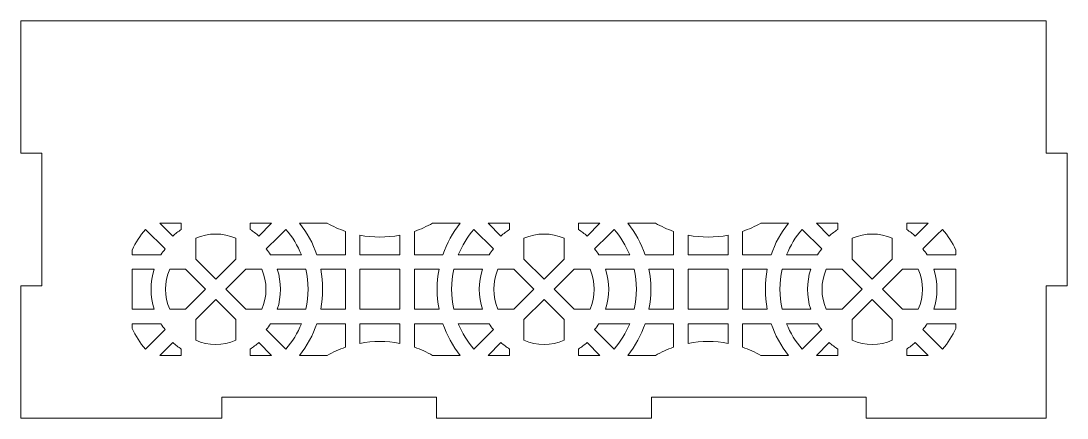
# Model space of a CAD drawing. Header units: millimetres. Extents: x -1324 to -1014, y -165 to 165.
# Drawn here: x -1164.2 to -1014.2, y 108 to 165 of the extents above; entities that cross this region are included whole.
import ezdxf

# ---------------------------------------------------------------- set-up
doc = ezdxf.new("R2010")
doc.units = ezdxf.units.MM
doc.header["$MEASUREMENT"] = 0
doc.layers.add('Camada 1', color=7, linetype='Continuous')

msp = doc.modelspace()

# ---------------------------------------------------------------- linework, layer by layer
at = {"layer": 'Camada 1', "color": 250, "lineweight": 20}
for points, knots in [([(-1164.2251, 108), (-1164.2251, 108), (-1135.4251, 108), (-1135.4251, 108), (-1135.4251, 108), (-1135.4251, 108), (-1135.4251, 111), (-1135.4251, 111), (-1135.4251, 111), (-1135.4251, 111), (-1104.6251, 111), (-1104.6251, 111), (-1104.6251, 111), (-1104.6251, 111), (-1104.6251, 108), (-1104.6251, 108), (-1104.6251, 108), (-1104.6251, 108), (-1073.8251, 108), (-1073.8251, 108), (-1073.8251, 108), (-1073.8251, 108), (-1073.8251, 111), (-1073.8251, 111), (-1073.8251, 111), (-1073.8251, 111), (-1043.0251, 111), (-1043.0251, 111), (-1043.0251, 111), (-1043.0251, 111), (-1043.0251, 108), (-1043.0251, 108), (-1043.0251, 108), (-1043.0251, 108), (-1017.2251, 108), (-1017.2251, 108), (-1017.2251, 108), (-1017.2251, 108), (-1017.2251, 127), (-1017.2251, 127), (-1017.2251, 127), (-1017.2251, 127), (-1014.2251, 127), (-1014.2251, 127), (-1014.2251, 127), (-1014.2251, 127), (-1014.2251, 146), (-1014.2251, 146), (-1014.2251, 146), (-1014.2251, 146), (-1017.2251, 146), (-1017.2251, 146), (-1017.2251, 146), (-1017.2251, 146), (-1017.2251, 165), (-1017.2251, 165), (-1017.2251, 165), (-1017.2251, 165), (-1164.2251, 165), (-1164.2251, 165), (-1164.2251, 165), (-1164.2251, 165), (-1164.2251, 146), (-1164.2251, 146), (-1164.2251, 146), (-1164.2251, 146), (-1161.2251, 146), (-1161.2251, 146), (-1161.2251, 146), (-1161.2251, 146), (-1161.2251, 127), (-1161.2251, 127), (-1161.2251, 127), (-1161.2251, 127), (-1164.2251, 127), (-1164.2251, 127), (-1164.2251, 127), (-1164.2251, 127), (-1164.2251, 108), (-1164.2251, 108)], [0, 0, 0, 0, 0.04761905, 0.04761905, 0.04761905, 0.04761905, 0.0952381, 0.0952381, 0.0952381, 0.0952381, 0.14285714, 0.14285714, 0.14285714, 0.14285714, 0.19047619, 0.19047619, 0.19047619, 0.19047619, 0.23809524, 0.23809524, 0.23809524, 0.23809524, 0.28571429, 0.28571429, 0.28571429, 0.28571429, 0.33333333, 0.33333333, 0.33333333, 0.33333333, 0.38095238, 0.38095238, 0.38095238, 0.38095238, 0.42857143, 0.42857143, 0.42857143, 0.42857143, 0.47619048, 0.47619048, 0.47619048, 0.47619048, 0.52380952, 0.52380952, 0.52380952, 0.52380952, 0.57142857, 0.57142857, 0.57142857, 0.57142857, 0.61904762, 0.61904762, 0.61904762, 0.61904762, 0.66666667, 0.66666667, 0.66666667, 0.66666667, 0.71428571, 0.71428571, 0.71428571, 0.71428571, 0.76190476, 0.76190476, 0.76190476, 0.76190476, 0.80952381, 0.80952381, 0.80952381, 0.80952381, 0.85714286, 0.85714286, 0.85714286, 0.85714286, 0.9047619, 0.9047619, 0.9047619, 0.9047619, 1, 1, 1, 1]), ([(-1148.2835, 132.108), (-1147.7783, 133.1805), (-1147.1298, 134.182), (-1146.3575, 135.0845), (-1146.3575, 135.0845), (-1146.3575, 135.0845), (-1143.5444, 132.2714), (-1143.5444, 132.2714), (-1143.5444, 132.2714), (-1143.7588, 132.0024), (-1143.9581, 131.7214), (-1144.1415, 131.4302), (-1144.1415, 131.4302), (-1144.1415, 131.4302), (-1148.2835, 131.4302), (-1148.2835, 131.4302), (-1148.2835, 131.4302), (-1148.2835, 131.4302), (-1148.2835, 132.108), (-1148.2835, 132.108)], [0, 0, 0, 0, 0.16666667, 0.16666667, 0.16666667, 0.16666667, 0.33333333, 0.33333333, 0.33333333, 0.33333333, 0.5, 0.5, 0.5, 0.5, 0.66666667, 0.66666667, 0.66666667, 0.66666667, 1, 1, 1, 1]), ([(-1141.2357, 135.9736), (-1141.2357, 135.9736), (-1141.2357, 135.059), (-1141.2357, 135.059), (-1141.2357, 135.059), (-1141.6708, 134.7838), (-1142.0831, 134.4731), (-1142.4671, 134.1303), (-1142.4671, 134.1303), (-1142.4671, 134.1303), (-1144.3103, 135.9736), (-1144.3103, 135.9736), (-1144.3103, 135.9736), (-1144.3103, 135.9736), (-1141.2357, 135.9736), (-1141.2357, 135.9736)], [0, 0, 0, 0, 0.2, 0.2, 0.2, 0.2, 0.4, 0.4, 0.4, 0.4, 0.6, 0.6, 0.6, 0.6, 1, 1, 1, 1]), ([(-1128.2734, 135.9736), (-1128.2734, 135.9736), (-1130.1166, 134.1304), (-1130.1166, 134.1304), (-1130.1166, 134.1304), (-1130.5006, 134.473), (-1130.913, 134.7838), (-1131.3481, 135.059), (-1131.3481, 135.059), (-1131.3481, 135.059), (-1131.3481, 135.9736), (-1131.3481, 135.9736), (-1131.3481, 135.9736), (-1131.3481, 135.9736), (-1128.2734, 135.9736), (-1128.2734, 135.9736)], [0, 0, 0, 0, 0.2, 0.2, 0.2, 0.2, 0.4, 0.4, 0.4, 0.4, 0.6, 0.6, 0.6, 0.6, 1, 1, 1, 1]), ([(-1126.2263, 135.0843), (-1125.2932, 133.9943), (-1124.5409, 132.76), (-1124.0035, 131.4302), (-1124.0035, 131.4302), (-1124.0035, 131.4302), (-1128.4421, 131.4302), (-1128.4421, 131.4302), (-1128.4421, 131.4302), (-1128.6255, 131.7214), (-1128.8248, 132.0022), (-1129.0393, 132.2712), (-1129.0393, 132.2712), (-1129.0393, 132.2712), (-1127.3094, 134.0014), (-1127.3094, 134.0014), (-1127.3094, 134.0014), (-1127.3094, 134.0014), (-1126.2263, 135.0843), (-1126.2263, 135.0843)], [0, 0, 0, 0, 0.16666667, 0.16666667, 0.16666667, 0.16666667, 0.33333333, 0.33333333, 0.33333333, 0.33333333, 0.5, 0.5, 0.5, 0.5, 0.66666667, 0.66666667, 0.66666667, 0.66666667, 1, 1, 1, 1]), ([(-1120.3154, 135.9736), (-1119.4849, 135.5007), (-1118.6101, 135.105), (-1117.7023, 134.7945), (-1117.7023, 134.7945), (-1117.7023, 134.7945), (-1117.7022, 131.4302), (-1117.7022, 131.4302), (-1117.7022, 131.4302), (-1117.7022, 131.4302), (-1121.7885, 131.4302), (-1121.7885, 131.4302), (-1121.7885, 131.4302), (-1122.3513, 133.0762), (-1123.1938, 134.6122), (-1124.2707, 135.9736), (-1124.2707, 135.9736), (-1124.2707, 135.9736), (-1120.3154, 135.9736), (-1120.3154, 135.9736)], [0, 0, 0, 0, 0.16666667, 0.16666667, 0.16666667, 0.16666667, 0.33333333, 0.33333333, 0.33333333, 0.33333333, 0.5, 0.5, 0.5, 0.5, 0.66666667, 0.66666667, 0.66666667, 0.66666667, 1, 1, 1, 1]), ([(-1101.2463, 135.9736), (-1102.3232, 134.6122), (-1103.1656, 133.0762), (-1103.7284, 131.4302), (-1103.7284, 131.4302), (-1103.7284, 131.4302), (-1107.8146, 131.4302), (-1107.8146, 131.4302), (-1107.8146, 131.4302), (-1107.8146, 131.4302), (-1107.8147, 134.7945), (-1107.8147, 134.7945), (-1107.8147, 134.7945), (-1106.9069, 135.1051), (-1106.0321, 135.5007), (-1105.2017, 135.9736), (-1105.2017, 135.9736), (-1105.2017, 135.9736), (-1101.2463, 135.9736), (-1101.2463, 135.9736)], [0, 0, 0, 0, 0.16666667, 0.16666667, 0.16666667, 0.16666667, 0.33333333, 0.33333333, 0.33333333, 0.33333333, 0.5, 0.5, 0.5, 0.5, 0.66666667, 0.66666667, 0.66666667, 0.66666667, 1, 1, 1, 1]), ([(-1097.0747, 131.4302), (-1097.0747, 131.4302), (-1101.513, 131.4302), (-1101.513, 131.4302), (-1101.513, 131.4302), (-1100.9758, 132.7599), (-1100.2236, 133.9945), (-1099.2907, 135.0844), (-1099.2907, 135.0844), (-1099.2907, 135.0844), (-1096.4776, 132.2712), (-1096.4776, 132.2712), (-1096.4776, 132.2712), (-1096.692, 132.0021), (-1096.8913, 131.7212), (-1097.0747, 131.4302)], [0, 0, 0, 0, 0.2, 0.2, 0.2, 0.2, 0.4, 0.4, 0.4, 0.4, 0.6, 0.6, 0.6, 0.6, 1, 1, 1, 1]), ([(-1094.1689, 135.9736), (-1094.1689, 135.9736), (-1094.1689, 135.0589), (-1094.1689, 135.0589), (-1094.1689, 135.0589), (-1094.604, 134.7838), (-1095.0163, 134.473), (-1095.4003, 134.1302), (-1095.4003, 134.1302), (-1095.4003, 134.1302), (-1097.2436, 135.9736), (-1097.2436, 135.9736), (-1097.2436, 135.9736), (-1097.2436, 135.9736), (-1094.1689, 135.9736), (-1094.1689, 135.9736)], [0, 0, 0, 0, 0.2, 0.2, 0.2, 0.2, 0.4, 0.4, 0.4, 0.4, 0.6, 0.6, 0.6, 0.6, 1, 1, 1, 1]), ([(-1081.2065, 135.9736), (-1081.2065, 135.9736), (-1083.0498, 134.1302), (-1083.0498, 134.1302), (-1083.0498, 134.1302), (-1083.4338, 134.4729), (-1083.8462, 134.7838), (-1084.2813, 135.059), (-1084.2813, 135.059), (-1084.2813, 135.059), (-1084.2813, 135.9736), (-1084.2813, 135.9736), (-1084.2813, 135.9736), (-1084.2813, 135.9736), (-1081.2065, 135.9736), (-1081.2065, 135.9736)], [0, 0, 0, 0, 0.2, 0.2, 0.2, 0.2, 0.4, 0.4, 0.4, 0.4, 0.6, 0.6, 0.6, 0.6, 1, 1, 1, 1]), ([(-1079.1595, 135.0843), (-1078.2264, 133.9943), (-1077.4741, 132.7599), (-1076.9368, 131.4301), (-1076.9368, 131.4301), (-1076.9368, 131.4301), (-1081.3753, 131.4301), (-1081.3753, 131.4301), (-1081.3753, 131.4301), (-1081.5587, 131.7214), (-1081.758, 132.0022), (-1081.9725, 132.2711), (-1081.9725, 132.2711), (-1081.9725, 132.2711), (-1079.9462, 134.2977), (-1079.9462, 134.2977), (-1079.9462, 134.2977), (-1079.9462, 134.2977), (-1079.1595, 135.0843), (-1079.1595, 135.0843)], [0, 0, 0, 0, 0.16666667, 0.16666667, 0.16666667, 0.16666667, 0.33333333, 0.33333333, 0.33333333, 0.33333333, 0.5, 0.5, 0.5, 0.5, 0.66666667, 0.66666667, 0.66666667, 0.66666667, 1, 1, 1, 1]), ([(-1070.6355, 134.7944), (-1070.6355, 134.7944), (-1070.6355, 131.43), (-1070.6355, 131.43), (-1070.6355, 131.43), (-1070.6355, 131.43), (-1074.7217, 131.4301), (-1074.7217, 131.4301), (-1074.7217, 131.4301), (-1075.2845, 133.0762), (-1076.127, 134.6123), (-1077.204, 135.9736), (-1077.204, 135.9736), (-1077.204, 135.9736), (-1073.2486, 135.9736), (-1073.2486, 135.9736), (-1073.2486, 135.9736), (-1072.4181, 135.5006), (-1071.5433, 135.105), (-1070.6355, 134.7944)], [0, 0, 0, 0, 0.16666667, 0.16666667, 0.16666667, 0.16666667, 0.33333333, 0.33333333, 0.33333333, 0.33333333, 0.5, 0.5, 0.5, 0.5, 0.66666667, 0.66666667, 0.66666667, 0.66666667, 1, 1, 1, 1]), ([(-1054.1795, 135.9736), (-1055.2565, 134.6121), (-1056.0987, 133.0761), (-1056.6616, 131.4301), (-1056.6616, 131.4301), (-1056.6616, 131.4301), (-1060.7478, 131.43), (-1060.7478, 131.43), (-1060.7478, 131.43), (-1060.7478, 131.43), (-1060.7479, 134.7944), (-1060.7479, 134.7944), (-1060.7479, 134.7944), (-1059.84, 135.105), (-1058.9651, 135.5007), (-1058.1346, 135.9736), (-1058.1346, 135.9736), (-1058.1346, 135.9736), (-1054.1795, 135.9736), (-1054.1795, 135.9736)], [0, 0, 0, 0, 0.16666667, 0.16666667, 0.16666667, 0.16666667, 0.33333333, 0.33333333, 0.33333333, 0.33333333, 0.5, 0.5, 0.5, 0.5, 0.66666667, 0.66666667, 0.66666667, 0.66666667, 1, 1, 1, 1]), ([(-1049.4112, 132.2706), (-1049.6254, 132.0019), (-1049.8246, 131.721), (-1050.0079, 131.4302), (-1050.0079, 131.4302), (-1050.0079, 131.4302), (-1054.4462, 131.4302), (-1054.4462, 131.4302), (-1054.4462, 131.4302), (-1053.9092, 132.7595), (-1053.157, 133.994), (-1052.2243, 135.0839), (-1052.2243, 135.0839), (-1052.2243, 135.0839), (-1049.4112, 132.2706), (-1049.4112, 132.2706)], [0, 0, 0, 0, 0.2, 0.2, 0.2, 0.2, 0.4, 0.4, 0.4, 0.4, 0.6, 0.6, 0.6, 0.6, 1, 1, 1, 1]), ([(-1047.1026, 135.9736), (-1047.1026, 135.9736), (-1047.1026, 135.0583), (-1047.1026, 135.0583), (-1047.1026, 135.0583), (-1047.5376, 134.7833), (-1047.9498, 134.4725), (-1048.3338, 134.1299), (-1048.3338, 134.1299), (-1048.3338, 134.1299), (-1050.177, 135.9736), (-1050.177, 135.9736), (-1050.177, 135.9736), (-1050.177, 135.9736), (-1047.1026, 135.9736), (-1047.1026, 135.9736)], [0, 0, 0, 0, 0.2, 0.2, 0.2, 0.2, 0.4, 0.4, 0.4, 0.4, 0.6, 0.6, 0.6, 0.6, 1, 1, 1, 1]), ([(-1034.1396, 135.9736), (-1034.1396, 135.9736), (-1035.9835, 134.1297), (-1035.9835, 134.1297), (-1035.9835, 134.1297), (-1036.3675, 134.4723), (-1036.7799, 134.7833), (-1037.215, 135.0584), (-1037.215, 135.0584), (-1037.215, 135.0584), (-1037.215, 135.9736), (-1037.215, 135.9736), (-1037.215, 135.9736), (-1037.215, 135.9736), (-1034.1396, 135.9736), (-1034.1396, 135.9736)], [0, 0, 0, 0, 0.2, 0.2, 0.2, 0.2, 0.4, 0.4, 0.4, 0.4, 0.6, 0.6, 0.6, 0.6, 1, 1, 1, 1]), ([(-1030.1668, 131.4295), (-1030.1668, 131.4295), (-1034.309, 131.4295), (-1034.309, 131.4295), (-1034.309, 131.4295), (-1034.4924, 131.7207), (-1034.6917, 132.0016), (-1034.9062, 132.2705), (-1034.9062, 132.2705), (-1034.9062, 132.2705), (-1032.8799, 134.2971), (-1032.8799, 134.2971), (-1032.8799, 134.2971), (-1032.8799, 134.2971), (-1032.0932, 135.0837), (-1032.0932, 135.0837), (-1032.0932, 135.0837), (-1031.3206, 134.1812), (-1030.6721, 133.1799), (-1030.1668, 132.1072), (-1030.1668, 132.1072), (-1030.1668, 132.1072), (-1030.1668, 131.4295), (-1030.1668, 131.4295)], [0, 0, 0, 0, 0.14285714, 0.14285714, 0.14285714, 0.14285714, 0.28571429, 0.28571429, 0.28571429, 0.28571429, 0.42857143, 0.42857143, 0.42857143, 0.42857143, 0.57142857, 0.57142857, 0.57142857, 0.57142857, 0.71428571, 0.71428571, 0.71428571, 0.71428571, 1, 1, 1, 1]), ([(-1133.4237, 130.8232), (-1133.4237, 130.8232), (-1136.2919, 127.9549), (-1136.2919, 127.9549), (-1136.2919, 127.9549), (-1136.2919, 127.9549), (-1139.1602, 130.8233), (-1139.1602, 130.8233), (-1139.1602, 130.8233), (-1139.1602, 130.8233), (-1139.1602, 133.8116), (-1139.1602, 133.8116), (-1139.1602, 133.8116), (-1137.3234, 134.6162), (-1135.2606, 134.6163), (-1133.4237, 133.8118), (-1133.4237, 133.8118), (-1133.4237, 133.8118), (-1133.4237, 130.8232), (-1133.4237, 130.8232)], [0, 0, 0, 0, 0.16666667, 0.16666667, 0.16666667, 0.16666667, 0.33333333, 0.33333333, 0.33333333, 0.33333333, 0.5, 0.5, 0.5, 0.5, 0.66666667, 0.66666667, 0.66666667, 0.66666667, 1, 1, 1, 1]), ([(-1109.8902, 134.2455), (-1109.8902, 134.2455), (-1109.8903, 131.4302), (-1109.8903, 131.4302), (-1109.8903, 131.4302), (-1109.8903, 131.4302), (-1115.6267, 131.4302), (-1115.6267, 131.4302), (-1115.6267, 131.4302), (-1115.6267, 131.4302), (-1115.6268, 134.2455), (-1115.6268, 134.2455), (-1115.6268, 134.2455), (-1113.7265, 133.8833), (-1111.7905, 133.8833), (-1109.8902, 134.2455)], [0, 0, 0, 0, 0.2, 0.2, 0.2, 0.2, 0.4, 0.4, 0.4, 0.4, 0.6, 0.6, 0.6, 0.6, 1, 1, 1, 1]), ([(-1086.3569, 130.8232), (-1086.3569, 130.8232), (-1089.2251, 127.9549), (-1089.2251, 127.9549), (-1089.2251, 127.9549), (-1089.2251, 127.9549), (-1092.0934, 130.8233), (-1092.0934, 130.8233), (-1092.0934, 130.8233), (-1092.0934, 130.8233), (-1092.0934, 133.8116), (-1092.0934, 133.8116), (-1092.0934, 133.8116), (-1090.2561, 134.6163), (-1088.1942, 134.6163), (-1086.3569, 133.8117), (-1086.3569, 133.8117), (-1086.3569, 133.8117), (-1086.3569, 130.8232), (-1086.3569, 130.8232)], [0, 0, 0, 0, 0.16666667, 0.16666667, 0.16666667, 0.16666667, 0.33333333, 0.33333333, 0.33333333, 0.33333333, 0.5, 0.5, 0.5, 0.5, 0.66666667, 0.66666667, 0.66666667, 0.66666667, 1, 1, 1, 1]), ([(-1062.8235, 131.4301), (-1062.8235, 131.4301), (-1068.56, 131.43), (-1068.56, 131.43), (-1068.56, 131.43), (-1068.56, 131.43), (-1068.56, 134.2454), (-1068.56, 134.2454), (-1068.56, 134.2454), (-1066.6592, 133.8831), (-1064.7243, 133.8831), (-1062.8234, 134.2454), (-1062.8234, 134.2454), (-1062.8234, 134.2454), (-1062.8235, 131.4301), (-1062.8235, 131.4301)], [0, 0, 0, 0, 0.2, 0.2, 0.2, 0.2, 0.4, 0.4, 0.4, 0.4, 0.6, 0.6, 0.6, 0.6, 1, 1, 1, 1]), ([(-1039.2906, 130.8226), (-1039.2906, 130.8226), (-1042.1583, 127.9548), (-1042.1583, 127.9548), (-1042.1583, 127.9548), (-1042.1583, 127.9548), (-1045.0271, 130.8237), (-1045.0271, 130.8237), (-1045.0271, 130.8237), (-1045.0271, 130.8237), (-1045.0271, 133.8111), (-1045.0271, 133.8111), (-1045.0271, 133.8111), (-1043.1899, 134.6157), (-1041.1278, 134.6156), (-1039.2906, 133.8111), (-1039.2906, 133.8111), (-1039.2906, 133.8111), (-1039.2906, 130.8226), (-1039.2906, 130.8226)], [0, 0, 0, 0, 0.16666667, 0.16666667, 0.16666667, 0.16666667, 0.33333333, 0.33333333, 0.33333333, 0.33333333, 0.5, 0.5, 0.5, 0.5, 0.66666667, 0.66666667, 0.66666667, 0.66666667, 1, 1, 1, 1]), ([(-1148.2835, 129.3552), (-1148.2835, 129.3552), (-1145.1166, 129.3552), (-1145.1166, 129.3552), (-1145.1166, 129.3552), (-1145.7209, 127.4958), (-1145.7209, 125.4782), (-1145.1166, 123.6188), (-1145.1166, 123.6188), (-1145.1166, 123.6188), (-1148.2835, 123.6189), (-1148.2835, 123.6189), (-1148.2835, 123.6189), (-1148.2835, 123.6189), (-1148.2835, 129.3552), (-1148.2835, 129.3552)], [0, 0, 0, 0, 0.2, 0.2, 0.2, 0.2, 0.4, 0.4, 0.4, 0.4, 0.6, 0.6, 0.6, 0.6, 1, 1, 1, 1]), ([(-1137.7596, 126.4871), (-1137.7596, 126.4871), (-1140.6281, 123.6188), (-1140.6281, 123.6188), (-1140.6281, 123.6188), (-1140.6281, 123.6188), (-1142.8933, 123.6188), (-1142.8933, 123.6188), (-1142.8933, 123.6188), (-1143.6912, 125.448), (-1143.6912, 127.5262), (-1142.8933, 129.3553), (-1142.8933, 129.3553), (-1142.8933, 129.3553), (-1140.6281, 129.3552), (-1140.6281, 129.3552), (-1140.6281, 129.3552), (-1140.6281, 129.3552), (-1137.7596, 126.4871), (-1137.7596, 126.4871)], [0, 0, 0, 0, 0.16666667, 0.16666667, 0.16666667, 0.16666667, 0.33333333, 0.33333333, 0.33333333, 0.33333333, 0.5, 0.5, 0.5, 0.5, 0.66666667, 0.66666667, 0.66666667, 0.66666667, 1, 1, 1, 1]), ([(-1129.6906, 129.3553), (-1128.8925, 127.5262), (-1128.8925, 125.4478), (-1129.6906, 123.6187), (-1129.6906, 123.6187), (-1129.6906, 123.6187), (-1131.9557, 123.6187), (-1131.9557, 123.6187), (-1131.9557, 123.6187), (-1131.9557, 123.6187), (-1134.8239, 126.487), (-1134.8239, 126.487), (-1134.8239, 126.487), (-1134.8239, 126.487), (-1131.9557, 129.3552), (-1131.9557, 129.3552), (-1131.9557, 129.3552), (-1131.9557, 129.3552), (-1129.6906, 129.3553), (-1129.6906, 129.3553)], [0, 0, 0, 0, 0.16666667, 0.16666667, 0.16666667, 0.16666667, 0.33333333, 0.33333333, 0.33333333, 0.33333333, 0.5, 0.5, 0.5, 0.5, 0.66666667, 0.66666667, 0.66666667, 0.66666667, 1, 1, 1, 1]), ([(-1123.3579, 129.3552), (-1122.9414, 127.4723), (-1122.9414, 125.5017), (-1123.3579, 123.6188), (-1123.3579, 123.6188), (-1123.3579, 123.6188), (-1127.4669, 123.6188), (-1127.4669, 123.6188), (-1127.4669, 123.6188), (-1126.8626, 125.4777), (-1126.8626, 127.4963), (-1127.4669, 129.3552), (-1127.4669, 129.3552), (-1127.4669, 129.3552), (-1123.3579, 129.3552), (-1123.3579, 129.3552)], [0, 0, 0, 0, 0.2, 0.2, 0.2, 0.2, 0.4, 0.4, 0.4, 0.4, 0.6, 0.6, 0.6, 0.6, 1, 1, 1, 1]), ([(-1117.7022, 129.3553), (-1117.7022, 129.3553), (-1117.7022, 123.6187), (-1117.7022, 123.6187), (-1117.7022, 123.6187), (-1117.7022, 123.6187), (-1121.2402, 123.6187), (-1121.2402, 123.6187), (-1121.2402, 123.6187), (-1120.8808, 125.51), (-1120.8808, 127.4639), (-1121.2402, 129.3552), (-1121.2402, 129.3552), (-1121.2402, 129.3552), (-1117.7022, 129.3553), (-1117.7022, 129.3553)], [0, 0, 0, 0, 0.2, 0.2, 0.2, 0.2, 0.4, 0.4, 0.4, 0.4, 0.6, 0.6, 0.6, 0.6, 1, 1, 1, 1]), ([(-1109.8903, 129.3552), (-1109.8903, 129.3552), (-1109.8903, 123.6187), (-1109.8903, 123.6187), (-1109.8903, 123.6187), (-1109.8903, 123.6187), (-1115.6268, 123.6187), (-1115.6268, 123.6187), (-1115.6268, 123.6187), (-1115.6268, 123.6187), (-1115.6268, 129.3553), (-1115.6268, 129.3553), (-1115.6268, 129.3553), (-1115.6268, 129.3553), (-1109.8903, 129.3552), (-1109.8903, 129.3552)], [0, 0, 0, 0, 0.2, 0.2, 0.2, 0.2, 0.4, 0.4, 0.4, 0.4, 0.6, 0.6, 0.6, 0.6, 1, 1, 1, 1]), ([(-1104.2765, 129.3553), (-1104.6363, 127.4643), (-1104.6362, 125.5096), (-1104.2765, 123.6187), (-1104.2765, 123.6187), (-1104.2765, 123.6187), (-1107.8147, 123.6188), (-1107.8147, 123.6188), (-1107.8147, 123.6188), (-1107.8147, 123.6188), (-1107.8147, 129.3552), (-1107.8147, 129.3552), (-1107.8147, 129.3552), (-1107.8147, 129.3552), (-1104.2765, 129.3553), (-1104.2765, 129.3553)], [0, 0, 0, 0, 0.2, 0.2, 0.2, 0.2, 0.4, 0.4, 0.4, 0.4, 0.6, 0.6, 0.6, 0.6, 1, 1, 1, 1]), ([(-1098.0498, 129.3552), (-1098.6541, 127.4959), (-1098.6541, 125.4781), (-1098.0498, 123.6187), (-1098.0498, 123.6187), (-1098.0498, 123.6187), (-1102.159, 123.6188), (-1102.159, 123.6188), (-1102.159, 123.6188), (-1102.5755, 125.5014), (-1102.5755, 127.4725), (-1102.159, 129.3552), (-1102.159, 129.3552), (-1102.159, 129.3552), (-1098.0498, 129.3552), (-1098.0498, 129.3552)], [0, 0, 0, 0, 0.2, 0.2, 0.2, 0.2, 0.4, 0.4, 0.4, 0.4, 0.6, 0.6, 0.6, 0.6, 1, 1, 1, 1]), ([(-1093.5613, 129.3552), (-1093.5613, 129.3552), (-1090.6928, 126.487), (-1090.6928, 126.487), (-1090.6928, 126.487), (-1090.6928, 126.487), (-1093.5613, 123.6188), (-1093.5613, 123.6188), (-1093.5613, 123.6188), (-1093.5613, 123.6188), (-1095.8265, 123.6187), (-1095.8265, 123.6187), (-1095.8265, 123.6187), (-1096.6244, 125.4479), (-1096.6244, 127.5261), (-1095.8265, 129.3552), (-1095.8265, 129.3552), (-1095.8265, 129.3552), (-1093.5613, 129.3552), (-1093.5613, 129.3552)], [0, 0, 0, 0, 0.16666667, 0.16666667, 0.16666667, 0.16666667, 0.33333333, 0.33333333, 0.33333333, 0.33333333, 0.5, 0.5, 0.5, 0.5, 0.66666667, 0.66666667, 0.66666667, 0.66666667, 1, 1, 1, 1]), ([(-1082.6238, 129.3552), (-1081.8257, 127.5262), (-1081.8257, 125.4477), (-1082.6238, 123.6186), (-1082.6238, 123.6186), (-1082.6238, 123.6186), (-1084.8889, 123.6187), (-1084.8889, 123.6187), (-1084.8889, 123.6187), (-1084.8889, 123.6187), (-1087.7571, 126.4869), (-1087.7571, 126.4869), (-1087.7571, 126.4869), (-1087.7571, 126.4869), (-1084.8889, 129.3552), (-1084.8889, 129.3552), (-1084.8889, 129.3552), (-1084.8889, 129.3552), (-1082.6238, 129.3552), (-1082.6238, 129.3552)], [0, 0, 0, 0, 0.16666667, 0.16666667, 0.16666667, 0.16666667, 0.33333333, 0.33333333, 0.33333333, 0.33333333, 0.5, 0.5, 0.5, 0.5, 0.66666667, 0.66666667, 0.66666667, 0.66666667, 1, 1, 1, 1]), ([(-1076.2911, 129.3551), (-1075.8746, 127.4722), (-1075.8746, 125.5016), (-1076.2911, 123.6187), (-1076.2911, 123.6187), (-1076.2911, 123.6187), (-1080.4001, 123.6187), (-1080.4001, 123.6187), (-1080.4001, 123.6187), (-1079.7958, 125.4776), (-1079.7958, 127.4962), (-1080.4001, 129.3551), (-1080.4001, 129.3551), (-1080.4001, 129.3551), (-1076.2911, 129.3551), (-1076.2911, 129.3551)], [0, 0, 0, 0, 0.2, 0.2, 0.2, 0.2, 0.4, 0.4, 0.4, 0.4, 0.6, 0.6, 0.6, 0.6, 1, 1, 1, 1]), ([(-1070.6354, 129.3552), (-1070.6354, 129.3552), (-1070.6355, 123.6186), (-1070.6355, 123.6186), (-1070.6355, 123.6186), (-1070.6355, 123.6186), (-1074.1734, 123.6187), (-1074.1734, 123.6187), (-1074.1734, 123.6187), (-1073.814, 125.51), (-1073.814, 127.4639), (-1074.1734, 129.3552), (-1074.1734, 129.3552), (-1074.1734, 129.3552), (-1070.6354, 129.3552), (-1070.6354, 129.3552)], [0, 0, 0, 0, 0.2, 0.2, 0.2, 0.2, 0.4, 0.4, 0.4, 0.4, 0.6, 0.6, 0.6, 0.6, 1, 1, 1, 1]), ([(-1062.8235, 129.3552), (-1062.8235, 129.3552), (-1062.8235, 123.6187), (-1062.8235, 123.6187), (-1062.8235, 123.6187), (-1062.8235, 123.6187), (-1068.56, 123.6186), (-1068.56, 123.6186), (-1068.56, 123.6186), (-1068.56, 123.6186), (-1068.56, 129.3552), (-1068.56, 129.3552), (-1068.56, 129.3552), (-1068.56, 129.3552), (-1062.8235, 129.3552), (-1062.8235, 129.3552)], [0, 0, 0, 0, 0.2, 0.2, 0.2, 0.2, 0.4, 0.4, 0.4, 0.4, 0.6, 0.6, 0.6, 0.6, 1, 1, 1, 1]), ([(-1057.2097, 129.3552), (-1057.5695, 127.4643), (-1057.5695, 125.5096), (-1057.2097, 123.6186), (-1057.2097, 123.6186), (-1057.2097, 123.6186), (-1060.7479, 123.6187), (-1060.7479, 123.6187), (-1060.7479, 123.6187), (-1060.7479, 123.6187), (-1060.7479, 129.3551), (-1060.7479, 129.3551), (-1060.7479, 129.3551), (-1060.7479, 129.3551), (-1057.2097, 129.3552), (-1057.2097, 129.3552)], [0, 0, 0, 0, 0.2, 0.2, 0.2, 0.2, 0.4, 0.4, 0.4, 0.4, 0.6, 0.6, 0.6, 0.6, 1, 1, 1, 1]), ([(-1050.983, 129.3552), (-1051.5873, 127.4957), (-1051.5873, 125.4781), (-1050.983, 123.6187), (-1050.983, 123.6187), (-1050.983, 123.6187), (-1055.0922, 123.6187), (-1055.0922, 123.6187), (-1055.0922, 123.6187), (-1055.5087, 125.5015), (-1055.5087, 127.4725), (-1055.0922, 129.3551), (-1055.0922, 129.3551), (-1055.0922, 129.3551), (-1050.983, 129.3552), (-1050.983, 129.3552)], [0, 0, 0, 0, 0.2, 0.2, 0.2, 0.2, 0.4, 0.4, 0.4, 0.4, 0.6, 0.6, 0.6, 0.6, 1, 1, 1, 1]), ([(-1046.4948, 129.3551), (-1046.4948, 129.3551), (-1043.6261, 126.4868), (-1043.6261, 126.4868), (-1043.6261, 126.4868), (-1043.6261, 126.4868), (-1046.4945, 123.6187), (-1046.4945, 123.6187), (-1046.4945, 123.6187), (-1046.4945, 123.6187), (-1048.7597, 123.6187), (-1048.7597, 123.6187), (-1048.7597, 123.6187), (-1049.5576, 125.4478), (-1049.5576, 127.526), (-1048.7597, 129.3552), (-1048.7597, 129.3552), (-1048.7597, 129.3552), (-1046.4948, 129.3551), (-1046.4948, 129.3551)], [0, 0, 0, 0, 0.16666667, 0.16666667, 0.16666667, 0.16666667, 0.33333333, 0.33333333, 0.33333333, 0.33333333, 0.5, 0.5, 0.5, 0.5, 0.66666667, 0.66666667, 0.66666667, 0.66666667, 1, 1, 1, 1]), ([(-1035.5575, 129.3547), (-1034.7594, 127.5256), (-1034.7594, 125.4471), (-1035.5575, 123.618), (-1035.5575, 123.618), (-1035.5575, 123.618), (-1037.8221, 123.6181), (-1037.8221, 123.6181), (-1037.8221, 123.6181), (-1037.8221, 123.6181), (-1040.6908, 126.4863), (-1040.6908, 126.4863), (-1040.6908, 126.4863), (-1040.6908, 126.4863), (-1037.8226, 129.3547), (-1037.8226, 129.3547), (-1037.8226, 129.3547), (-1037.8226, 129.3547), (-1035.5575, 129.3547), (-1035.5575, 129.3547)], [0, 0, 0, 0, 0.16666667, 0.16666667, 0.16666667, 0.16666667, 0.33333333, 0.33333333, 0.33333333, 0.33333333, 0.5, 0.5, 0.5, 0.5, 0.66666667, 0.66666667, 0.66666667, 0.66666667, 1, 1, 1, 1]), ([(-1030.1668, 123.6182), (-1030.1668, 123.6182), (-1033.3338, 123.6182), (-1033.3338, 123.6182), (-1033.3338, 123.6182), (-1032.7295, 125.477), (-1032.7295, 127.4957), (-1033.3338, 129.3545), (-1033.3338, 129.3545), (-1033.3338, 129.3545), (-1030.1668, 129.3545), (-1030.1668, 129.3545), (-1030.1668, 129.3545), (-1030.1668, 129.3545), (-1030.1668, 123.6182), (-1030.1668, 123.6182)], [0, 0, 0, 0, 0.2, 0.2, 0.2, 0.2, 0.4, 0.4, 0.4, 0.4, 0.6, 0.6, 0.6, 0.6, 1, 1, 1, 1]), ([(-1136.2918, 125.0191), (-1136.2918, 125.0191), (-1133.4236, 122.1507), (-1133.4236, 122.1507), (-1133.4236, 122.1507), (-1133.4236, 122.1507), (-1133.4236, 119.1623), (-1133.4236, 119.1623), (-1133.4236, 119.1623), (-1135.2603, 118.3577), (-1137.3234, 118.3577), (-1139.1601, 119.1624), (-1139.1601, 119.1624), (-1139.1601, 119.1624), (-1139.1601, 122.1508), (-1139.1601, 122.1508), (-1139.1601, 122.1508), (-1139.1601, 122.1508), (-1136.2918, 125.0191), (-1136.2918, 125.0191)], [0, 0, 0, 0, 0.16666667, 0.16666667, 0.16666667, 0.16666667, 0.33333333, 0.33333333, 0.33333333, 0.33333333, 0.5, 0.5, 0.5, 0.5, 0.66666667, 0.66666667, 0.66666667, 0.66666667, 1, 1, 1, 1]), ([(-1089.225, 125.019), (-1089.225, 125.019), (-1086.3568, 122.1507), (-1086.3568, 122.1507), (-1086.3568, 122.1507), (-1086.3568, 122.1507), (-1086.3568, 119.1623), (-1086.3568, 119.1623), (-1086.3568, 119.1623), (-1088.1935, 118.3577), (-1090.2565, 118.3577), (-1092.0933, 119.1624), (-1092.0933, 119.1624), (-1092.0933, 119.1624), (-1092.0933, 122.1507), (-1092.0933, 122.1507), (-1092.0933, 122.1507), (-1092.0933, 122.1507), (-1089.225, 125.019), (-1089.225, 125.019)], [0, 0, 0, 0, 0.16666667, 0.16666667, 0.16666667, 0.16666667, 0.33333333, 0.33333333, 0.33333333, 0.33333333, 0.5, 0.5, 0.5, 0.5, 0.66666667, 0.66666667, 0.66666667, 0.66666667, 1, 1, 1, 1]), ([(-1042.1586, 125.0186), (-1042.1586, 125.0186), (-1039.29, 122.1498), (-1039.29, 122.1498), (-1039.29, 122.1498), (-1039.29, 122.1498), (-1039.29, 119.1621), (-1039.29, 119.1621), (-1039.29, 119.1621), (-1041.1269, 118.3577), (-1043.1895, 118.3575), (-1045.0265, 119.1623), (-1045.0265, 119.1623), (-1045.0265, 119.1623), (-1045.0265, 122.1507), (-1045.0265, 122.1507), (-1045.0265, 122.1507), (-1045.0265, 122.1507), (-1042.1586, 125.0186), (-1042.1586, 125.0186)], [0, 0, 0, 0, 0.16666667, 0.16666667, 0.16666667, 0.16666667, 0.33333333, 0.33333333, 0.33333333, 0.33333333, 0.5, 0.5, 0.5, 0.5, 0.66666667, 0.66666667, 0.66666667, 0.66666667, 1, 1, 1, 1]), ([(-1148.2835, 121.5439), (-1148.2835, 121.5439), (-1144.1415, 121.5439), (-1144.1415, 121.5439), (-1144.1415, 121.5439), (-1143.9581, 121.2527), (-1143.7588, 120.9718), (-1143.5444, 120.7027), (-1143.5444, 120.7027), (-1143.5444, 120.7027), (-1145.1094, 119.1374), (-1145.1094, 119.1374), (-1145.1094, 119.1374), (-1145.1094, 119.1374), (-1146.3575, 117.8896), (-1146.3575, 117.8896), (-1146.3575, 117.8896), (-1147.1298, 118.792), (-1147.7783, 119.7935), (-1148.2835, 120.8661), (-1148.2835, 120.8661), (-1148.2835, 120.8661), (-1148.2835, 121.5439), (-1148.2835, 121.5439)], [0, 0, 0, 0, 0.14285714, 0.14285714, 0.14285714, 0.14285714, 0.28571429, 0.28571429, 0.28571429, 0.28571429, 0.42857143, 0.42857143, 0.42857143, 0.42857143, 0.57142857, 0.57142857, 0.57142857, 0.57142857, 0.71428571, 0.71428571, 0.71428571, 0.71428571, 1, 1, 1, 1]), ([(-1124.0036, 121.5439), (-1124.5409, 120.214), (-1125.2932, 118.9796), (-1126.2263, 117.8896), (-1126.2263, 117.8896), (-1126.2263, 117.8896), (-1129.0393, 120.7028), (-1129.0393, 120.7028), (-1129.0393, 120.7028), (-1128.8248, 120.9718), (-1128.6255, 121.2527), (-1128.4421, 121.5438), (-1128.4421, 121.5438), (-1128.4421, 121.5438), (-1124.0036, 121.5439), (-1124.0036, 121.5439)], [0, 0, 0, 0, 0.2, 0.2, 0.2, 0.2, 0.4, 0.4, 0.4, 0.4, 0.6, 0.6, 0.6, 0.6, 1, 1, 1, 1]), ([(-1124.271, 117), (-1123.1939, 118.3614), (-1122.3513, 119.8976), (-1121.7885, 121.5438), (-1121.7885, 121.5438), (-1121.7885, 121.5438), (-1117.7022, 121.5439), (-1117.7022, 121.5439), (-1117.7022, 121.5439), (-1117.7022, 121.5439), (-1117.7023, 118.1795), (-1117.7023, 118.1795), (-1117.7023, 118.1795), (-1118.6103, 117.8689), (-1119.4854, 117.4731), (-1120.316, 117), (-1120.316, 117), (-1120.316, 117), (-1124.271, 117), (-1124.271, 117)], [0, 0, 0, 0, 0.16666667, 0.16666667, 0.16666667, 0.16666667, 0.33333333, 0.33333333, 0.33333333, 0.33333333, 0.5, 0.5, 0.5, 0.5, 0.66666667, 0.66666667, 0.66666667, 0.66666667, 1, 1, 1, 1]), ([(-1109.8903, 121.5438), (-1109.8903, 121.5438), (-1109.8903, 118.7285), (-1109.8903, 118.7285), (-1109.8903, 118.7285), (-1111.7912, 119.0908), (-1113.726, 119.0908), (-1115.6268, 118.7285), (-1115.6268, 118.7285), (-1115.6268, 118.7285), (-1115.6267, 121.5439), (-1115.6267, 121.5439), (-1115.6267, 121.5439), (-1115.6267, 121.5439), (-1109.8903, 121.5438), (-1109.8903, 121.5438)], [0, 0, 0, 0, 0.2, 0.2, 0.2, 0.2, 0.4, 0.4, 0.4, 0.4, 0.6, 0.6, 0.6, 0.6, 1, 1, 1, 1]), ([(-1105.2009, 117), (-1106.0315, 117.4731), (-1106.9066, 117.8689), (-1107.8147, 118.1795), (-1107.8147, 118.1795), (-1107.8147, 118.1795), (-1107.8146, 121.5439), (-1107.8146, 121.5439), (-1107.8146, 121.5439), (-1107.8146, 121.5439), (-1103.7284, 121.5438), (-1103.7284, 121.5438), (-1103.7284, 121.5438), (-1103.1655, 119.8977), (-1102.3231, 118.3615), (-1101.246, 117), (-1101.246, 117), (-1101.246, 117), (-1105.2009, 117), (-1105.2009, 117)], [0, 0, 0, 0, 0.16666667, 0.16666667, 0.16666667, 0.16666667, 0.33333333, 0.33333333, 0.33333333, 0.33333333, 0.5, 0.5, 0.5, 0.5, 0.66666667, 0.66666667, 0.66666667, 0.66666667, 1, 1, 1, 1]), ([(-1096.4775, 120.7027), (-1096.4775, 120.7027), (-1097.7745, 119.4055), (-1097.7745, 119.4055), (-1097.7745, 119.4055), (-1097.7745, 119.4055), (-1099.2907, 117.8896), (-1099.2907, 117.8896), (-1099.2907, 117.8896), (-1100.2235, 118.9796), (-1100.9759, 120.214), (-1101.513, 121.5437), (-1101.513, 121.5437), (-1101.513, 121.5437), (-1097.0747, 121.5437), (-1097.0747, 121.5437), (-1097.0747, 121.5437), (-1096.8913, 121.2528), (-1096.6919, 120.9716), (-1096.4775, 120.7027)], [0, 0, 0, 0, 0.16666667, 0.16666667, 0.16666667, 0.16666667, 0.33333333, 0.33333333, 0.33333333, 0.33333333, 0.5, 0.5, 0.5, 0.5, 0.66666667, 0.66666667, 0.66666667, 0.66666667, 1, 1, 1, 1]), ([(-1081.3753, 121.5437), (-1081.3753, 121.5437), (-1076.9368, 121.5437), (-1076.9368, 121.5437), (-1076.9368, 121.5437), (-1077.4741, 120.2139), (-1078.2264, 118.9796), (-1079.1595, 117.8896), (-1079.1595, 117.8896), (-1079.1595, 117.8896), (-1081.9725, 120.7028), (-1081.9725, 120.7028), (-1081.9725, 120.7028), (-1081.758, 120.9718), (-1081.5587, 121.2527), (-1081.3753, 121.5437)], [0, 0, 0, 0, 0.2, 0.2, 0.2, 0.2, 0.4, 0.4, 0.4, 0.4, 0.6, 0.6, 0.6, 0.6, 1, 1, 1, 1]), ([(-1077.2042, 117), (-1076.1271, 118.3614), (-1075.2845, 119.8975), (-1074.7217, 121.5437), (-1074.7217, 121.5437), (-1074.7217, 121.5437), (-1070.6354, 121.5437), (-1070.6354, 121.5437), (-1070.6354, 121.5437), (-1070.6354, 121.5437), (-1070.6354, 118.1793), (-1070.6354, 118.1793), (-1070.6354, 118.1793), (-1071.5434, 117.8688), (-1072.4184, 117.4731), (-1073.249, 117), (-1073.249, 117), (-1073.249, 117), (-1077.2042, 117), (-1077.2042, 117)], [0, 0, 0, 0, 0.16666667, 0.16666667, 0.16666667, 0.16666667, 0.33333333, 0.33333333, 0.33333333, 0.33333333, 0.5, 0.5, 0.5, 0.5, 0.66666667, 0.66666667, 0.66666667, 0.66666667, 1, 1, 1, 1]), ([(-1068.5599, 121.5437), (-1068.5599, 121.5437), (-1062.8235, 121.5437), (-1062.8235, 121.5437), (-1062.8235, 121.5437), (-1062.8235, 121.5437), (-1062.8235, 118.7285), (-1062.8235, 118.7285), (-1062.8235, 118.7285), (-1064.7235, 119.0906), (-1066.66, 119.0905), (-1068.56, 118.7284), (-1068.56, 118.7284), (-1068.56, 118.7284), (-1068.5599, 121.5437), (-1068.5599, 121.5437)], [0, 0, 0, 0, 0.2, 0.2, 0.2, 0.2, 0.4, 0.4, 0.4, 0.4, 0.6, 0.6, 0.6, 0.6, 1, 1, 1, 1]), ([(-1058.1343, 117), (-1058.9649, 117.473), (-1059.8399, 117.8688), (-1060.7479, 118.1794), (-1060.7479, 118.1794), (-1060.7479, 118.1794), (-1060.7478, 121.5437), (-1060.7478, 121.5437), (-1060.7478, 121.5437), (-1060.7478, 121.5437), (-1056.6616, 121.5437), (-1056.6616, 121.5437), (-1056.6616, 121.5437), (-1056.0987, 119.8976), (-1055.2563, 118.3614), (-1054.1792, 117), (-1054.1792, 117), (-1054.1792, 117), (-1058.1343, 117), (-1058.1343, 117)], [0, 0, 0, 0, 0.16666667, 0.16666667, 0.16666667, 0.16666667, 0.33333333, 0.33333333, 0.33333333, 0.33333333, 0.5, 0.5, 0.5, 0.5, 0.66666667, 0.66666667, 0.66666667, 0.66666667, 1, 1, 1, 1]), ([(-1049.4108, 120.7026), (-1049.4108, 120.7026), (-1050.9758, 119.1373), (-1050.9758, 119.1373), (-1050.9758, 119.1373), (-1050.9758, 119.1373), (-1052.2239, 117.8895), (-1052.2239, 117.8895), (-1052.2239, 117.8895), (-1053.1568, 118.9794), (-1053.909, 120.214), (-1054.4462, 121.5437), (-1054.4462, 121.5437), (-1054.4462, 121.5437), (-1050.0079, 121.5437), (-1050.0079, 121.5437), (-1050.0079, 121.5437), (-1049.8245, 121.2527), (-1049.6252, 120.9717), (-1049.4108, 120.7026)], [0, 0, 0, 0, 0.16666667, 0.16666667, 0.16666667, 0.16666667, 0.33333333, 0.33333333, 0.33333333, 0.33333333, 0.5, 0.5, 0.5, 0.5, 0.66666667, 0.66666667, 0.66666667, 0.66666667, 1, 1, 1, 1]), ([(-1030.1668, 120.8652), (-1030.672, 119.7928), (-1031.3205, 118.7917), (-1032.0929, 117.8895), (-1032.0929, 117.8895), (-1032.0929, 117.8895), (-1034.9057, 120.7028), (-1034.9057, 120.7028), (-1034.9057, 120.7028), (-1034.6914, 120.9715), (-1034.4923, 121.2523), (-1034.3089, 121.5432), (-1034.3089, 121.5432), (-1034.3089, 121.5432), (-1030.1668, 121.5432), (-1030.1668, 121.5432), (-1030.1668, 121.5432), (-1030.1668, 121.5432), (-1030.1668, 120.8652), (-1030.1668, 120.8652)], [0, 0, 0, 0, 0.16666667, 0.16666667, 0.16666667, 0.16666667, 0.33333333, 0.33333333, 0.33333333, 0.33333333, 0.5, 0.5, 0.5, 0.5, 0.66666667, 0.66666667, 0.66666667, 0.66666667, 1, 1, 1, 1]), ([(-1144.3106, 117), (-1144.3106, 117), (-1142.467, 118.8437), (-1142.467, 118.8437), (-1142.467, 118.8437), (-1142.083, 118.501), (-1141.6707, 118.1902), (-1141.2356, 117.9151), (-1141.2356, 117.9151), (-1141.2356, 117.9151), (-1141.2356, 117), (-1141.2356, 117), (-1141.2356, 117), (-1141.2356, 117), (-1144.3106, 117), (-1144.3106, 117)], [0, 0, 0, 0, 0.2, 0.2, 0.2, 0.2, 0.4, 0.4, 0.4, 0.4, 0.6, 0.6, 0.6, 0.6, 1, 1, 1, 1]), ([(-1131.3481, 117), (-1131.3481, 117), (-1131.3481, 117.9151), (-1131.3481, 117.9151), (-1131.3481, 117.9151), (-1130.9129, 118.1902), (-1130.5005, 118.5011), (-1130.1166, 118.8437), (-1130.1166, 118.8437), (-1130.1166, 118.8437), (-1128.273, 117), (-1128.273, 117), (-1128.273, 117), (-1128.273, 117), (-1131.3481, 117), (-1131.3481, 117)], [0, 0, 0, 0, 0.2, 0.2, 0.2, 0.2, 0.4, 0.4, 0.4, 0.4, 0.6, 0.6, 0.6, 0.6, 1, 1, 1, 1]), ([(-1097.2438, 117), (-1097.2438, 117), (-1095.4002, 118.8437), (-1095.4002, 118.8437), (-1095.4002, 118.8437), (-1095.0162, 118.5009), (-1094.6039, 118.1901), (-1094.1688, 117.915), (-1094.1688, 117.915), (-1094.1688, 117.915), (-1094.1688, 117), (-1094.1688, 117), (-1094.1688, 117), (-1094.1688, 117), (-1097.2438, 117), (-1097.2438, 117)], [0, 0, 0, 0, 0.2, 0.2, 0.2, 0.2, 0.4, 0.4, 0.4, 0.4, 0.6, 0.6, 0.6, 0.6, 1, 1, 1, 1]), ([(-1084.2813, 117), (-1084.2813, 117), (-1084.2813, 117.9149), (-1084.2813, 117.9149), (-1084.2813, 117.9149), (-1083.8461, 118.1901), (-1083.4337, 118.5009), (-1083.0498, 118.8437), (-1083.0498, 118.8437), (-1083.0498, 118.8437), (-1081.2062, 117), (-1081.2062, 117), (-1081.2062, 117), (-1081.2062, 117), (-1084.2813, 117), (-1084.2813, 117)], [0, 0, 0, 0, 0.2, 0.2, 0.2, 0.2, 0.4, 0.4, 0.4, 0.4, 0.6, 0.6, 0.6, 0.6, 1, 1, 1, 1]), ([(-1050.1769, 117), (-1050.1769, 117), (-1048.3334, 118.8435), (-1048.3334, 118.8435), (-1048.3334, 118.8435), (-1047.9494, 118.5009), (-1047.5371, 118.1901), (-1047.102, 117.9149), (-1047.102, 117.9149), (-1047.102, 117.9149), (-1047.102, 117), (-1047.102, 117), (-1047.102, 117), (-1047.102, 117), (-1050.1769, 117), (-1050.1769, 117)], [0, 0, 0, 0, 0.2, 0.2, 0.2, 0.2, 0.4, 0.4, 0.4, 0.4, 0.6, 0.6, 0.6, 0.6, 1, 1, 1, 1]), ([(-1037.2145, 117), (-1037.2145, 117), (-1037.2145, 117.9149), (-1037.2145, 117.9149), (-1037.2145, 117.9149), (-1036.7794, 118.19), (-1036.3671, 118.5008), (-1035.9833, 118.8434), (-1035.9833, 118.8434), (-1035.9833, 118.8434), (-1034.1404, 117), (-1034.1404, 117), (-1034.1404, 117), (-1034.1404, 117), (-1037.2145, 117), (-1037.2145, 117)], [0, 0, 0, 0, 0.2, 0.2, 0.2, 0.2, 0.4, 0.4, 0.4, 0.4, 0.6, 0.6, 0.6, 0.6, 1, 1, 1, 1])]:
    msp.add_open_spline(points, degree=3, knots=knots, dxfattribs=at)

doc.saveas('drawing.dxf')
